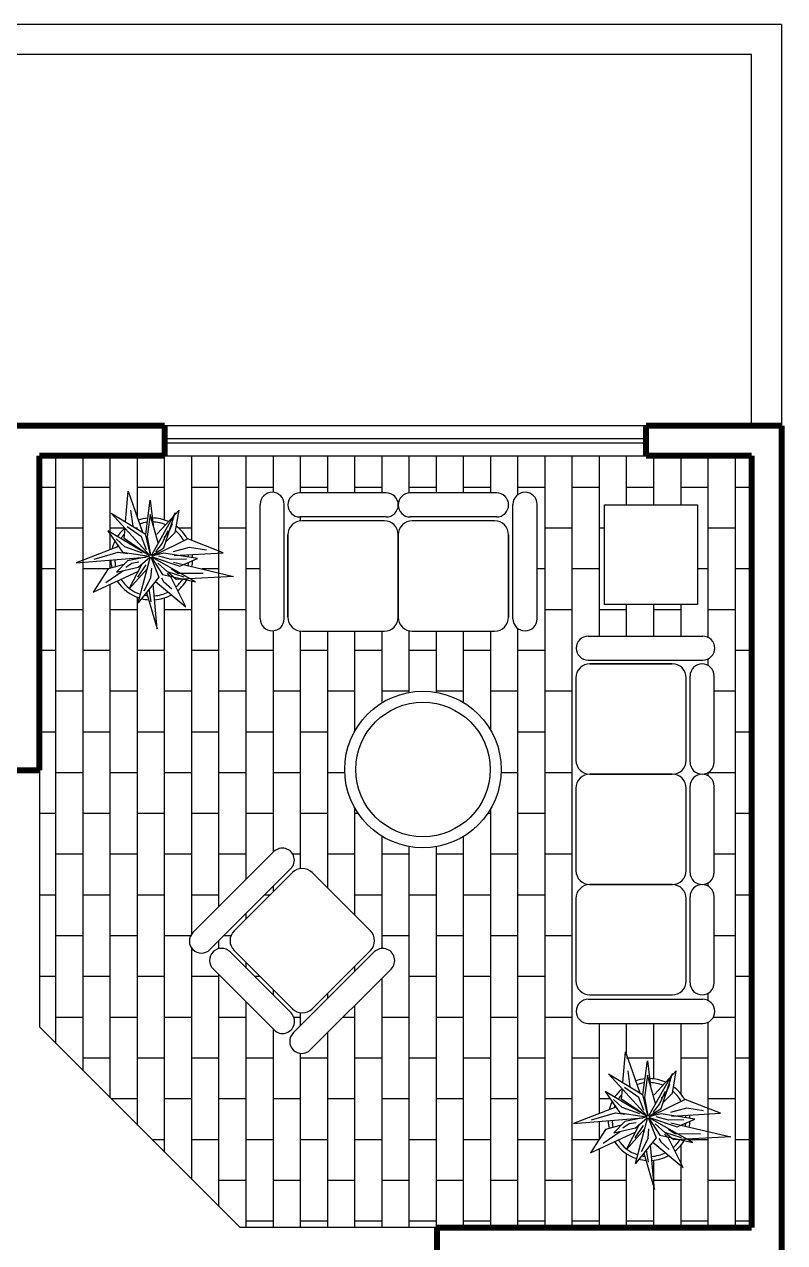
# Model space of a CAD drawing. Header units: millimetres. Extents: x -54.3 to 12.1, y 152.8 to 185.4.
# Drawn here: x -49.06 to -45.27, y 174.06 to 180.14 of the extents above; entities that cross this region are included whole.
import ezdxf

# ---------------------------------------------------------------- set-up
doc = ezdxf.new("R2010")
doc.units = ezdxf.units.MM
doc.header["$LTSCALE"] = 2
for name, color, linetype in [('DUELA', 35, 'Continuous'), ('MUEBLES', 8, 'Continuous'), ('MUEBLES-1', 8, 'Continuous'), ('MUROS', 30, 'Continuous'), ('NIVELES', 3, 'Continuous'), ('PISO INTERIOR', 41, 'Continuous'), ('PLANTAS', 80, 'Continuous'), ('VENTANAS', 170, 'Continuous')]:
    doc.layers.add(name, color=color, linetype=linetype)

# ---------------------------------------------------------------- blocks, each defined once
blk = doc.blocks.new('sillòn 3')
at = {"color": 0, "linetype": 'ByBlock', "lineweight": -2}
for p, q in [((-0.345, 0.6891), (-0.755, 0.6891)), ((0.205, 0.6891), (-0.205, 0.6891)), ((0.755, 0.6891), (0.345, 0.6891)), ((-0.967, 0.6277), (-0.967, 0.0571)), ((-0.847, 0.6277), (-0.847, 0.0571)), ((-0.825, 0.6191), (-0.825, 0.2091)), ((-0.275, 0.6191), (-0.275, 0.2091)), ((-0.275, 0.2091), (-0.275, 0.6191)), ((0.275, 0.6191), (0.275, 0.2091)), ((0.275, 0.2091), (0.275, 0.6191)), ((0.825, 0.2091), (0.825, 0.6191)), ((0.825, 0.6191), (0.825, 0.2091)), ((0.8434, 0.6277), (0.8434, 0.0571)), ((0.9634, 0.6277), (0.9634, 0.0571)), ((-0.755, 0.1391), (-0.345, 0.1391)), ((-0.205, 0.1391), (0.205, 0.1391)), ((0.345, 0.1391), (0.755, 0.1391)), ((-0.765, 0.12), (-0.335, 0.12)), ((-0.215, 0.12), (0.215, 0.12)), ((0.335, 0.12), (0.765, 0.12)), ((-0.765, 0), (-0.335, 0)), ((-0.215, 0), (0.215, 0)), ((0.335, 0), (0.765, 0))]:
    blk.add_line(p, q, dxfattribs=at)
for centre, radius, start, end in [((-0.907, 0.6277), 0.06, 0, 180), ((-0.755, 0.6191), 0.07, 90, 180), ((-0.345, 0.6191), 0.07, 360, 90), ((-0.205, 0.6191), 0.07, 90, 180), ((0.205, 0.6191), 0.07, 360, 90), ((0.345, 0.6191), 0.07, 90, 180), ((0.755, 0.6191), 0.07, 360, 90), ((0.9034, 0.6277), 0.06, 0, 180), ((-0.755, 0.2091), 0.07, 180, 270), ((-0.345, 0.2091), 0.07, 270, 0), ((-0.205, 0.2091), 0.07, 180, 270), ((0.205, 0.2091), 0.07, 270, 0), ((0.345, 0.2091), 0.07, 180, 270), ((0.755, 0.2091), 0.07, 270, 0), ((-0.765, 0.06), 0.06, 90, 270), ((-0.335, 0.06), 0.06, 270, 90), ((-0.215, 0.06), 0.06, 90, 270), ((0.215, 0.06), 0.06, 270, 90), ((0.335, 0.06), 0.06, 90, 270), ((0.765, 0.06), 0.06, 270, 90), ((-0.907, 0.0571), 0.06, 180, 0), ((0.9034, 0.0571), 0.06, 180, 0)]:
    blk.add_arc(centre, radius, start, end, dxfattribs=at)
blk = doc.blocks.new('sillòn 2')
at = {"color": 0, "linetype": 'ByBlock', "lineweight": -2}
for p, q in [((-0.345, 0.6891), (-0.755, 0.6891)), ((0.205, 0.6891), (-0.205, 0.6891)), ((-0.967, 0.6277), (-0.967, 0.0571)), ((-0.847, 0.6277), (-0.847, 0.0571)), ((-0.825, 0.2091), (-0.825, 0.6191)), ((-0.825, 0.6191), (-0.825, 0.2091)), ((-0.275, 0.2091), (-0.275, 0.6191)), ((-0.275, 0.6191), (-0.275, 0.2091)), ((0.275, 0.6191), (0.275, 0.2091)), ((0.275, 0.2091), (0.275, 0.6191)), ((0.2934, 0.6277), (0.2934, 0.0571)), ((0.4134, 0.6277), (0.4134, 0.0571)), ((-0.755, 0.1391), (-0.345, 0.1391)), ((-0.205, 0.1391), (0.205, 0.1391)), ((-0.765, 0.12), (-0.335, 0.12)), ((-0.215, 0.12), (0.215, 0.12)), ((-0.765, 0), (-0.335, 0)), ((-0.215, 0), (0.215, 0))]:
    blk.add_line(p, q, dxfattribs=at)
for centre, radius, start, end in [((-0.907, 0.6277), 0.06, 0, 180), ((-0.755, 0.6191), 0.07, 90, 180), ((-0.345, 0.6191), 0.07, 360, 90), ((-0.205, 0.6191), 0.07, 90, 180), ((0.205, 0.6191), 0.07, 360, 90), ((0.3534, 0.6277), 0.06, 0, 180), ((-0.755, 0.2091), 0.07, 180, 270), ((-0.345, 0.2091), 0.07, 270, 0), ((-0.205, 0.2091), 0.07, 180, 270), ((0.205, 0.2091), 0.07, 270, 0), ((-0.765, 0.06), 0.06, 90, 270), ((-0.335, 0.06), 0.06, 270, 90), ((-0.215, 0.06), 0.06, 90, 270), ((0.215, 0.06), 0.06, 270, 90), ((-0.907, 0.0571), 0.06, 180, 0), ((0.3534, 0.0571), 0.06, 180, 0)]:
    blk.add_arc(centre, radius, start, end, dxfattribs=at)
blk = doc.blocks.new('sillòn 1')
at = {"color": 0, "linetype": 'ByBlock', "lineweight": -2}
for p, q in [((0.205, 0.6891), (-0.205, 0.6891)), ((-0.4141, 0.6277), (-0.4141, 0.0571)), ((-0.2941, 0.6277), (-0.2941, 0.0571)), ((-0.275, 0.6191), (-0.275, 0.2091)), ((-0.275, 0.2091), (-0.275, 0.6191)), ((0.275, 0.2091), (0.275, 0.6191)), ((0.275, 0.6191), (0.275, 0.2091)), ((0.2934, 0.6277), (0.2934, 0.0571)), ((0.4134, 0.6277), (0.4134, 0.0571)), ((-0.205, 0.1391), (0.205, 0.1391)), ((-0.215, 0.12), (0.215, 0.12)), ((-0.215, 0), (0.215, 0))]:
    blk.add_line(p, q, dxfattribs=at)
for centre, radius, start, end in [((-0.3541, 0.6277), 0.06, 0, 180), ((-0.205, 0.6191), 0.07, 90, 180), ((0.205, 0.6191), 0.07, 360, 90), ((0.3534, 0.6277), 0.06, 0, 180), ((-0.205, 0.2091), 0.07, 180, 270), ((0.205, 0.2091), 0.07, 270, 0), ((-0.215, 0.06), 0.06, 90, 270), ((0.215, 0.06), 0.06, 270, 90), ((-0.3541, 0.0571), 0.06, 180, 0), ((0.3534, 0.0571), 0.06, 180, 0)]:
    blk.add_arc(centre, radius, start, end, dxfattribs=at)
blk = doc.blocks.new('maceta')
for p, q in [((-0.1323, 0.174), (-0.1194, 0.3278)), ((-0.1194, 0.3278), (-0.0485, 0.1231)), ((-0.0321, 0.1131), (-0.0092, 0.2818)), ((-0.0092, 0.2818), (0.0056, 0.1578)), ((-0.0126, 0.0082), (-0.2044, 0.2177)), ((-0.2044, 0.2177), (-0.0352, 0.115)), ((-0.1083, 0.2321), (-0.0969, 0.1525)), ((-0.0098, 0.2117), (-0.0248, 0.1004)), ((0.0307, 0.07), (-0.0098, 0.2117)), ((0.1144, 0.2189), (-0.0035, 0.0092)), ((0.1341, 0.2333), (0.0248, 0.114)), ((0.0585, 0.0451), (0.1144, 0.2189)), ((0.1142, 0.1215), (0.1341, 0.2333)), ((-0.014, 0.0064), (-0.2212, 0.1304)), ((-0.2212, 0.1304), (-0.1476, 0.0232)), ((-0.1393, 0.0917), (-0.135, 0.1419)), ((-0.0522, 0.1002), (-0.1243, 0.1501)), ((0.079, 0.1304), (0.0495, 0.0675)), ((0.068, 0.0746), (0.1142, 0.1215)), ((0.0997, 0.1649), (0.0794, 0.1158)), ((-0.1355, 0.0498), (-0.1787, 0.0899)), ((-0.0244, 0.0127), (-0.1393, 0.0917)), ((-0.0275, 0.0343), (-0.0522, 0.1002)), ((-0.0352, 0.115), (-0.0092, 0.01)), ((-0.0248, 0.1004), (-0.0087, 0.0101)), ((0.1788, 0.0892), (0.0061, 0.0056)), ((0.0495, 0.0675), (0.0172, 0.0253)), ((0.0248, 0.114), (0.0242, 0.1121)), ((0.0794, 0.1158), (0.0592, 0.0962)), ((0.3541, 0.0208), (0.1788, 0.0892)), ((-0.1675, 0.0522), (-0.3778, -0.0301)), ((-0.2896, -0.0122), (-0.1691, 0.023)), ((-0.1691, 0.023), (-0.1207, 0.0169)), ((-0.1476, 0.0232), (-0.015, 0.0036)), ((-0.0473, 0.0183), (-0.1355, 0.0498)), ((-0.0149, 0.001), (-0.1232, -0.0204)), ((-0.0008, 0.0067), (0.0585, 0.0451)), ((0, 0), (0.1377, -0.0462)), ((0.0587, 0.0179), (0.0002, 0.0042)), ((0.0956, -0.0129), (0.0336, 0.0035)), ((0.2257, -0.0084), (0.0587, 0.0179)), ((0.1072, 0.027), (0.1861, 0.0475)), ((0.1103, 0.0066), (0.3541, 0.0208)), ((0.1861, 0.0475), (0.2703, 0.0347)), ((-0.3778, -0.0301), (-0.0308, -0.0022)), ((-0.2188, -0.0599), (-0.2933, -0.1767)), ((-0.1403, -0.0379), (-0.2188, -0.0599)), ((-0.1232, -0.0204), (-0.1781, -0.0766)), ((-0.1781, -0.0766), (-0.0692, -0.0509)), ((-0.1318, -0.0508), (-0.1011, -0.0307)), ((-0.115, -0.16), (-0.0496, -0.034)), ((-0.0238, -0.0586), (-0.115, -0.16)), ((-0.1011, -0.0307), (-0.0667, -0.0246)), ((-0.0713, -0.1009), (-0.0298, -0.0399)), ((-0.0699, -0.2291), (-0.0094, -0.005)), ((-0.0692, -0.0509), (-0.0132, -0.0026)), ((-0.0069, -0.1046), (-0.0022, -0.057)), ((-0.0045, -0.0048), (0.0333, -0.1019)), ((-0.0031, -0.004), (0.0515, -0.0873)), ((0.217, -0.1251), (-0.0006, -0.0014)), ((0.077, -0.0743), (0.0279, -0.0311)), ((0.0952, -0.0578), (0.1274, -0.0805)), ((0.1708, -0.0123), (0.0956, -0.0129)), ((0.1073, -0.0269), (0.405, -0.0972)), ((0.1377, -0.0462), (0.2257, -0.0084)), ((-0.2933, -0.1767), (-0.0686, -0.0707)), ((-0.2309, -0.1274), (-0.1466, -0.0692)), ((0.0333, -0.1019), (-0.0699, -0.2291)), ((-0.039, -0.1701), (-0.0069, -0.1046)), ((0.0464, -0.104), (0.057, -0.1221)), ((0.0515, -0.0873), (0.217, -0.1251)), ((0.0948, -0.103), (0.0755, -0.0832)), ((0.1596, -0.101), (0.077, -0.0743)), ((0.1192, -0.1121), (0.0808, -0.0777)), ((0.1675, -0.2484), (0.0948, -0.103)), ((0.405, -0.0972), (0.1192, -0.1121)), ((0.1274, -0.0805), (0.2543, -0.0816)), ((-0.0283, -0.1778), (0.0248, -0.3581)), ((-0.0048, -0.2234), (-0.0149, -0.1612)), ((0.0248, -0.3581), (0.0058, -0.1358)), ((0.0165, -0.1225), (0.1675, -0.2484)), ((0.057, -0.1221), (0.0976, -0.1594))]:
    blk.add_line(p, q)
blk.add_circle((-0.0073, 0.0025), 0.00774)
at = {"layer": 'MUEBLES'}
for radius, start, end in [(0.2042, 95.44307, 109.2059), (0.2042, 65.85737, 89.11422), (0.2042, 131.1899, 146.8264), (0.1842, 96.90338, 109.21627), (0.1842, 67.9358, 88.27383), (0.1842, 59.11516, 59.45767), (0.1842, 29.18399, 50.22066), (0.2042, 28.85454, 53.37334), (0.2042, 154.16859, 165.89112), (0.1842, 137.32542, 146.57843), (0.1842, 157.78394, 161.32272), (0.1842, 2.70915, 6.55376), (0.2042, 1.55192, 6.23857), (0.2042, 181.68292, 192.64499), (0.1842, 181.36559, 192.31571), (0.1842, 349.49494, 354.66745), (0.2042, 349.22161, 357.67927), (0.2042, 212.62095, 252.47448), (0.1842, 213.42498, 252.21304), (0.1842, 310.71582, 327.0887), (0.2042, 309.30525, 331.05428), (0.1842, 273.94211, 296.35906), (0.2042, 255.56589, 265.56906), (0.1842, 258.44955, 263.18394), (0.2042, 274.03333, 298.81446)]:
    blk.add_arc((-0.0019, -0.0103), radius, start, end, dxfattribs=at)
blk = doc.blocks.new('A$C24DB07CB')
at = {"layer": 'NIVELES', "ltscale": 0.5}
blk.add_blockref('maceta', (0.3778, 0.3581), dxfattribs=at)
blk = doc.blocks.new('A$C0BB47299')
blk.add_blockref('A$C24DB07CB', (0, 0))

msp = doc.modelspace()

# ---------------------------------------------------------------- linework, layer by layer
at = {"layer": 'DUELA'}
for p, q in [((-48.9019, 175.0555), (-48.9019, 177.9851)), ((-48.7664, 174.92), (-48.7664, 177.9851)), ((-48.631, 177.6039), (-48.631, 177.9851)), ((-48.4955, 177.6752), (-48.4955, 177.9851)), ((-48.36, 177.6646), (-48.36, 177.9851)), ((-48.2245, 177.5628), (-48.2245, 177.9851)), ((-48.089, 175.7384), (-48.089, 177.9851)), ((-47.9535, 175.8739), (-47.9535, 177.9851)), ((-47.8181, 177.8024), (-47.8181, 177.9851)), ((-47.6826, 177.7998), (-47.6826, 177.9851)), ((-47.5471, 177.7998), (-47.5471, 177.9851)), ((-47.4116, 177.7998), (-47.4116, 177.9851)), ((-47.2761, 177.7998), (-47.2761, 177.9851)), ((-47.1406, 177.7996), (-47.1406, 177.9851)), ((-47.0052, 177.7998), (-47.0052, 177.9851)), ((-46.8697, 177.7998), (-46.8697, 177.9851)), ((-46.7342, 177.7998), (-46.7342, 177.9851)), ((-46.5987, 177.7912), (-46.5987, 177.9851)), ((-46.4632, 174.1379), (-46.4632, 177.9851)), ((-46.3277, 174.1379), (-46.3277, 177.9851)), ((-46.1923, 177.086), (-46.1923, 177.9851)), ((-46.0568, 177.741), (-46.0568, 177.9851)), ((-45.9213, 177.741), (-45.9213, 177.9851)), ((-45.7858, 177.741), (-45.7858, 177.9851)), ((-45.6503, 177.0794), (-45.6503, 177.9851)), ((-45.5148, 174.1379), (-45.5148, 177.9851)), ((-48.9019, 177.8271), (-48.9843, 177.8271)), ((-48.631, 177.8271), (-48.7664, 177.8271)), ((-48.36, 177.8271), (-48.4955, 177.8271)), ((-48.089, 177.8271), (-48.2245, 177.8271)), ((-47.8181, 177.8271), (-47.9535, 177.8271)), ((-47.5471, 177.8271), (-47.6826, 177.8271)), ((-47.2761, 177.8271), (-47.4116, 177.8271)), ((-47.0052, 177.8271), (-47.1406, 177.8271)), ((-46.7342, 177.8271), (-46.8697, 177.8271)), ((-46.4632, 177.8271), (-46.5987, 177.8271)), ((-46.1923, 177.8271), (-46.3277, 177.8271)), ((-45.9213, 177.8271), (-46.0568, 177.8271)), ((-45.6503, 177.8271), (-45.7858, 177.8271)), ((-45.4343, 177.8271), (-45.5148, 177.8271)), ((-47.6826, 177.6603), (-47.6826, 177.6798)), ((-48.7664, 177.6239), (-48.9019, 177.6239)), ((-48.5583, 177.6239), (-48.631, 177.6239)), ((-48.4955, 177.6239), (-48.5036, 177.6239)), ((-48.2245, 177.6239), (-48.2893, 177.6239)), ((-47.9535, 177.6239), (-48.089, 177.6239)), ((-46.3277, 177.6239), (-46.4632, 177.6239)), ((-46.1672, 177.6239), (-46.1923, 177.6239)), ((-45.5148, 177.6239), (-45.6503, 177.6239)), ((-48.631, 177.5171), (-48.631, 177.593)), ((-48.631, 177.4239), (-48.631, 177.4645)), ((-48.9019, 177.4207), (-48.9843, 177.4207)), ((-48.6414, 177.4207), (-48.7664, 177.4207)), ((-48.2245, 177.3668), (-48.2245, 177.373)), ((-48.089, 177.4207), (-48.1737, 177.4207)), ((-47.8838, 177.4207), (-47.9535, 177.4207)), ((-46.4632, 177.4207), (-46.5034, 177.4207)), ((-46.1923, 177.4207), (-46.3277, 177.4207)), ((-45.6503, 177.4207), (-45.7035, 177.4207)), ((-45.4343, 177.4207), (-45.5148, 177.4207)), ((-48.631, 174.7846), (-48.631, 177.3443)), ((-48.2245, 175.6021), (-48.2245, 177.3603)), ((-48.4955, 174.6491), (-48.4955, 177.2793)), ((-48.36, 174.5136), (-48.36, 177.2769)), ((-48.7664, 177.2175), (-48.9019, 177.2175)), ((-48.4955, 177.2175), (-48.631, 177.2175)), ((-48.2245, 177.2175), (-48.36, 177.2175)), ((-47.9535, 177.2175), (-48.089, 177.2175)), ((-46.3277, 177.2175), (-46.4632, 177.2175)), ((-46.0568, 177.2175), (-46.1923, 177.2175)), ((-46.0568, 177.086), (-46.0568, 177.2433)), ((-45.9213, 177.086), (-45.9213, 177.2433)), ((-45.7858, 177.2175), (-45.9213, 177.2175)), ((-45.7858, 177.086), (-45.7858, 177.2433)), ((-45.5148, 177.2175), (-45.6503, 177.2175)), ((-47.8181, 176.0094), (-47.8181, 177.1124)), ((-47.6826, 175.9273), (-47.6826, 177.1111)), ((-47.5471, 175.8301), (-47.5471, 177.1107)), ((-47.4116, 176.6139), (-47.4116, 177.1107)), ((-47.2761, 176.7539), (-47.2761, 177.1107)), ((-47.1406, 176.8053), (-47.1406, 177.1124)), ((-47.0052, 176.8056), (-47.0052, 177.1107)), ((-46.8697, 176.7546), (-46.8697, 177.1107)), ((-46.7342, 176.616), (-46.7342, 177.1107)), ((-46.5987, 174.1379), (-46.5987, 177.1236)), ((-48.9019, 177.0143), (-48.9843, 177.0143)), ((-48.631, 177.0143), (-48.7664, 177.0143)), ((-48.36, 177.0143), (-48.4955, 177.0143)), ((-48.089, 177.0143), (-48.2245, 177.0143)), ((-47.8181, 177.0143), (-47.9535, 177.0143)), ((-47.5471, 177.0143), (-47.6826, 177.0143)), ((-47.2761, 177.0143), (-47.4116, 177.0143)), ((-47.0052, 177.0143), (-47.1406, 177.0143)), ((-46.7342, 177.0143), (-46.8697, 177.0143)), ((-46.4632, 177.0143), (-46.5987, 177.0143)), ((-45.4343, 177.0143), (-45.5148, 177.0143)), ((-45.6503, 176.9393), (-45.6503, 176.9727)), ((-48.7664, 176.8111), (-48.9019, 176.8111)), ((-48.4955, 176.8111), (-48.631, 176.8111)), ((-48.2245, 176.8111), (-48.36, 176.8111)), ((-47.9535, 176.8111), (-48.089, 176.8111)), ((-47.6826, 176.8111), (-47.8181, 176.8111)), ((-47.4116, 176.8111), (-47.5471, 176.8111)), ((-47.1406, 176.8111), (-47.2761, 176.8111)), ((-46.8697, 176.8111), (-47.0052, 176.8111)), ((-46.5987, 176.8111), (-46.7342, 176.8111)), ((-46.3277, 176.8111), (-46.4632, 176.8111)), ((-45.5148, 176.8111), (-45.6207, 176.8111)), ((-48.9019, 176.6079), (-48.9843, 176.6079)), ((-48.631, 176.6079), (-48.7664, 176.6079)), ((-48.36, 176.6079), (-48.4955, 176.6079)), ((-48.089, 176.6079), (-48.2245, 176.6079)), ((-47.8181, 176.6079), (-47.9535, 176.6079)), ((-47.5471, 176.6079), (-47.6826, 176.6079)), ((-46.4632, 176.6079), (-46.5987, 176.6079)), ((-45.4343, 176.6079), (-45.5148, 176.6079)), ((-48.7664, 176.4047), (-48.9019, 176.4047)), ((-48.4955, 176.4047), (-48.631, 176.4047)), ((-48.2245, 176.4047), (-48.36, 176.4047)), ((-47.9535, 176.4047), (-48.089, 176.4047)), ((-47.6826, 176.4047), (-47.8181, 176.4047)), ((-47.4622, 176.4047), (-47.5471, 176.4047)), ((-46.5987, 176.4047), (-46.6824, 176.4047)), ((-46.3277, 176.4047), (-46.4632, 176.4047)), ((-45.6503, 176.3893), (-45.6503, 176.4059)), ((-45.5148, 176.4047), (-45.6503, 176.4047)), ((-47.4116, 175.6946), (-47.4116, 176.2284)), ((-46.7342, 174.1379), (-46.7342, 176.2263)), ((-48.9019, 176.2015), (-48.9843, 176.2015)), ((-48.631, 176.2015), (-48.7664, 176.2015)), ((-48.36, 176.2015), (-48.4955, 176.2015)), ((-48.089, 176.2015), (-48.2245, 176.2015)), ((-47.8181, 176.2015), (-47.9535, 176.2015)), ((-47.5471, 176.2015), (-47.6826, 176.2015)), ((-47.3949, 176.2015), (-47.4116, 176.2015)), ((-46.7342, 176.2015), (-46.7497, 176.2015)), ((-46.4632, 176.2015), (-46.5987, 176.2015)), ((-45.4343, 176.2015), (-45.5148, 176.2015)), ((-47.2761, 175.529), (-47.2761, 176.0884)), ((-47.1406, 174.1379), (-47.1406, 176.0369)), ((-47.0052, 174.1379), (-47.0052, 176.0367)), ((-46.8697, 174.1379), (-46.8697, 176.0876)), ((-48.7664, 175.9983), (-48.9019, 175.9983)), ((-48.4955, 175.9983), (-48.631, 175.9983)), ((-48.2245, 175.9983), (-48.36, 175.9983)), ((-47.9535, 175.9983), (-48.089, 175.9983)), ((-47.6826, 175.9983), (-47.7207, 175.9983)), ((-47.4116, 175.9983), (-47.5471, 175.9983)), ((-47.1406, 175.9983), (-47.2761, 175.9983)), ((-46.8697, 175.9983), (-47.0052, 175.9983)), ((-46.5987, 175.9983), (-46.7342, 175.9983)), ((-46.3277, 175.9983), (-46.4632, 175.9983)), ((-45.5148, 175.9983), (-45.6207, 175.9983)), ((-45.6503, 175.8393), (-45.6503, 175.8559)), ((-48.9019, 175.7951), (-48.9843, 175.7951)), ((-48.631, 175.7951), (-48.7664, 175.7951)), ((-48.36, 175.7951), (-48.4955, 175.7951)), ((-48.089, 175.7951), (-48.2245, 175.7951)), ((-47.8355, 175.7951), (-47.8626, 175.7951)), ((-47.8181, 175.8126), (-47.8181, 175.8397)), ((-47.2761, 175.7951), (-47.4116, 175.7951)), ((-47.0052, 175.7951), (-47.1406, 175.7951)), ((-46.7342, 175.7951), (-46.8697, 175.7951)), ((-46.4632, 175.7951), (-46.5987, 175.7951)), ((-45.4343, 175.7951), (-45.5148, 175.7951)), ((-47.9535, 175.6771), (-47.9535, 175.7042)), ((-48.7664, 175.5919), (-48.9019, 175.5919)), ((-48.4955, 175.5919), (-48.631, 175.5919)), ((-48.2245, 175.5919), (-48.36, 175.5919)), ((-48.089, 175.5282), (-48.089, 175.5687)), ((-48.0295, 175.5919), (-48.0658, 175.5919)), ((-47.1406, 175.5919), (-47.2761, 175.5919)), ((-46.8697, 175.5919), (-47.0052, 175.5919)), ((-46.5987, 175.5919), (-46.7342, 175.5919)), ((-46.3277, 175.5919), (-46.4632, 175.5919)), ((-45.5148, 175.5919), (-45.6207, 175.5919)), ((-48.2245, 174.3781), (-48.2245, 175.5297)), ((-47.9535, 175.4317), (-47.9535, 175.4587)), ((-47.4116, 175.4152), (-47.4116, 175.4413)), ((-48.9019, 175.3887), (-48.9843, 175.3887)), ((-48.631, 175.3887), (-48.7664, 175.3887)), ((-48.36, 175.3887), (-48.4955, 175.3887)), ((-48.089, 175.3887), (-48.2245, 175.3887)), ((-48.089, 174.2426), (-48.089, 175.3975)), ((-47.8835, 175.3887), (-47.9106, 175.3887)), ((-47.2761, 174.1379), (-47.2761, 175.3809)), ((-47.0052, 175.3887), (-47.1406, 175.3887)), ((-46.7342, 175.3887), (-46.8697, 175.3887)), ((-46.4632, 175.3887), (-46.5987, 175.3887)), ((-45.4343, 175.3887), (-45.5148, 175.3887)), ((-47.8181, 175.2962), (-47.8181, 175.3232)), ((-47.5471, 175.2797), (-47.5471, 175.3058)), ((-45.6503, 175.2689), (-45.6503, 175.3059)), ((-47.9535, 174.1379), (-47.9535, 175.262)), ((-47.4116, 174.1379), (-47.4116, 175.2455)), ((-48.7664, 175.1855), (-48.9019, 175.1855)), ((-48.4955, 175.1855), (-48.631, 175.1855)), ((-48.2245, 175.1855), (-48.36, 175.1855)), ((-47.9535, 175.1855), (-48.089, 175.1855)), ((-47.6826, 175.1855), (-47.7156, 175.1855)), ((-47.6826, 175.1442), (-47.6826, 175.2086)), ((-47.4116, 175.1855), (-47.4715, 175.1855)), ((-47.1406, 175.1855), (-47.2761, 175.1855)), ((-46.8697, 175.1855), (-47.0052, 175.1855)), ((-46.5987, 175.1855), (-46.7342, 175.1855)), ((-46.3277, 175.1855), (-46.4632, 175.1855)), ((-45.5148, 175.1855), (-45.6259, 175.1855)), ((-47.8181, 174.1379), (-47.8181, 175.1265)), ((-46.1923, 174.707), (-46.1923, 175.1556)), ((-46.0568, 174.9975), (-46.0568, 175.1556)), ((-45.9213, 174.8792), (-45.9213, 175.1556)), ((-45.7858, 174.8041), (-45.7858, 175.1556)), ((-45.6503, 174.1379), (-45.6503, 175.1623)), ((-47.5471, 174.1379), (-47.5471, 175.11)), ((-47.6826, 174.1379), (-47.6826, 175.0059)), ((-48.631, 174.9823), (-48.7664, 174.9823)), ((-48.36, 174.9823), (-48.4955, 174.9823)), ((-48.089, 174.9823), (-48.2245, 174.9823)), ((-47.8181, 174.9823), (-47.9535, 174.9823)), ((-47.5471, 174.9823), (-47.6826, 174.9823)), ((-47.2761, 174.9823), (-47.4116, 174.9823)), ((-47.0052, 174.9823), (-47.1406, 174.9823)), ((-46.7342, 174.9823), (-46.8697, 174.9823)), ((-46.4632, 174.9823), (-46.5987, 174.9823)), ((-46.1923, 174.9823), (-46.3277, 174.9823)), ((-45.9213, 174.9823), (-46.0568, 174.9823)), ((-45.6503, 174.9823), (-45.7858, 174.9823)), ((-45.4343, 174.9823), (-45.5148, 174.9823)), ((-48.4955, 174.7791), (-48.6255, 174.7791)), ((-48.2245, 174.7791), (-48.36, 174.7791)), ((-47.9535, 174.7791), (-48.089, 174.7791)), ((-47.6826, 174.7791), (-47.8181, 174.7791)), ((-47.4116, 174.7791), (-47.5471, 174.7791)), ((-47.1406, 174.7791), (-47.2761, 174.7791)), ((-46.8697, 174.7791), (-47.0052, 174.7791)), ((-46.5987, 174.7791), (-46.7342, 174.7791)), ((-46.3277, 174.7791), (-46.4632, 174.7791)), ((-46.1384, 174.7791), (-46.1923, 174.7791)), ((-45.5148, 174.7791), (-45.6503, 174.7791)), ((-46.1923, 174.5794), (-46.1923, 174.6669)), ((-48.36, 174.5759), (-48.4223, 174.5759)), ((-48.089, 174.5759), (-48.2245, 174.5759)), ((-47.8181, 174.5759), (-47.9535, 174.5759)), ((-47.5471, 174.5759), (-47.6826, 174.5759)), ((-47.2761, 174.5759), (-47.4116, 174.5759)), ((-47.0052, 174.5759), (-47.1406, 174.5759)), ((-46.7342, 174.5759), (-46.8697, 174.5759)), ((-46.4632, 174.5759), (-46.5987, 174.5759)), ((-46.1923, 174.5759), (-46.3277, 174.5759)), ((-45.6503, 174.5759), (-45.7516, 174.5759)), ((-45.4343, 174.5759), (-45.5148, 174.5759)), ((-46.1923, 174.1379), (-46.1923, 174.5308)), ((-45.7858, 174.1379), (-45.7858, 174.5487)), ((-46.0568, 174.1379), (-46.0568, 174.5054)), ((-45.9213, 174.1379), (-45.9213, 174.4736)), ((-47.9535, 174.3727), (-48.089, 174.3727)), ((-47.6826, 174.3727), (-47.8181, 174.3727)), ((-47.4116, 174.3727), (-47.5471, 174.3727)), ((-47.1406, 174.3727), (-47.2761, 174.3727)), ((-46.8697, 174.3727), (-47.0052, 174.3727)), ((-46.5987, 174.3727), (-46.7342, 174.3727)), ((-46.3277, 174.3727), (-46.4632, 174.3727)), ((-46.0568, 174.3727), (-46.1923, 174.3727)), ((-45.7858, 174.3727), (-45.9213, 174.3727)), ((-45.5148, 174.3727), (-45.6503, 174.3727)), ((-47.8181, 174.1695), (-47.9535, 174.1695)), ((-47.5471, 174.1695), (-47.6826, 174.1695)), ((-47.2761, 174.1695), (-47.4116, 174.1695)), ((-47.0052, 174.1695), (-47.1406, 174.1695)), ((-46.7342, 174.1695), (-46.8697, 174.1695)), ((-46.4632, 174.1695), (-46.5987, 174.1695)), ((-46.1923, 174.1695), (-46.3277, 174.1695)), ((-45.9213, 174.1695), (-46.0568, 174.1695)), ((-45.6503, 174.1695), (-45.7858, 174.1695)), ((-45.4343, 174.1695), (-45.5148, 174.1695))]:
    msp.add_line(p, q, dxfattribs=at)
at = {"layer": 'MUEBLES-1'}
msp.add_lwpolyline([(-46.1672, 177.741), (-45.7035, 177.741), (-45.7035, 177.2433), (-46.1672, 177.2433)], close=True, dxfattribs=at)
for radius in [0.3902, 0.3351, 0.3351]:
    msp.add_circle((-47.0723, 176.4211), radius, dxfattribs=at)
at = {"layer": 'MUROS'}
for p, q in [((-45.2843, 180.1351), (-54.2843, 180.1351)), ((-45.2843, 180.1351), (-45.2843, 178.1351)), ((-45.4343, 179.9851), (-54.1343, 179.9851)), ((-45.4343, 178.1351), (-45.4343, 179.9851)), ((-48.36, 178.1351), (-45.96, 178.1351)), ((-48.36, 177.9851), (-45.96, 177.9851))]:
    msp.add_line(p, q, dxfattribs=at)
at = {"layer": 'MUROS', "const_width": 0.03}
for points in [[(-48.36, 178.1351), (-49.3979, 178.1351)], [(-48.36, 177.9851), (-48.36, 178.1351)], [(-45.2843, 178.1351), (-45.96, 178.1351)], [(-45.96, 177.9851), (-45.96, 178.1351)], [(-45.2843, 178.1351), (-45.2843, 165.2851)], [(-48.9843, 177.9851), (-48.9843, 176.4162)], [(-48.36, 177.9851), (-48.9843, 177.9851)], [(-45.4343, 177.9851), (-45.96, 177.9851)], [(-45.4343, 174.1379), (-45.4343, 177.9851)], [(-48.9843, 176.4162), (-49.1343, 176.4162)], [(-47.0015, 174.1379), (-45.4343, 174.1379)], [(-47.0015, 173.9879), (-47.0015, 174.1379)]]:
    msp.add_lwpolyline(points, dxfattribs=at)
at = {"layer": 'PISO INTERIOR'}
for p, q in [((-48.9843, 176.4162), (-48.9843, 175.1379)), ((-48.9843, 175.1379), (-47.9843, 174.1379)), ((-45.4343, 174.1379), (-47.9843, 174.1379))]:
    msp.add_line(p, q, dxfattribs=at)
at = {"layer": 'VENTANAS'}
for p, q in [((-48.36, 178.0701), (-45.96, 178.0701)), ((-48.36, 178.0501), (-45.96, 178.0501))]:
    msp.add_line(p, q, dxfattribs=at)

# ---------------------------------------------------------------- block references
at = {"layer": 'MUEBLES'}
for name, p, rotation in [('sillòn 2', (-47.4704, 177.7998), 180), ('sillòn 3', (-45.6207, 176.1226), 90), ('sillòn 1', (-47.9667, 175.2751), 314.9999999999999)]:
    msp.add_blockref(name, p, dxfattribs=dict(at, rotation=rotation))
at = {"layer": 'PLANTAS'}
for name, p in [('A$C24DB07CB', (-48.8002, 177.1229)), ('A$C0BB47299', (-46.3211, 174.3285))]:
    msp.add_blockref(name, p, dxfattribs=at)

doc.saveas('drawing.dxf')
